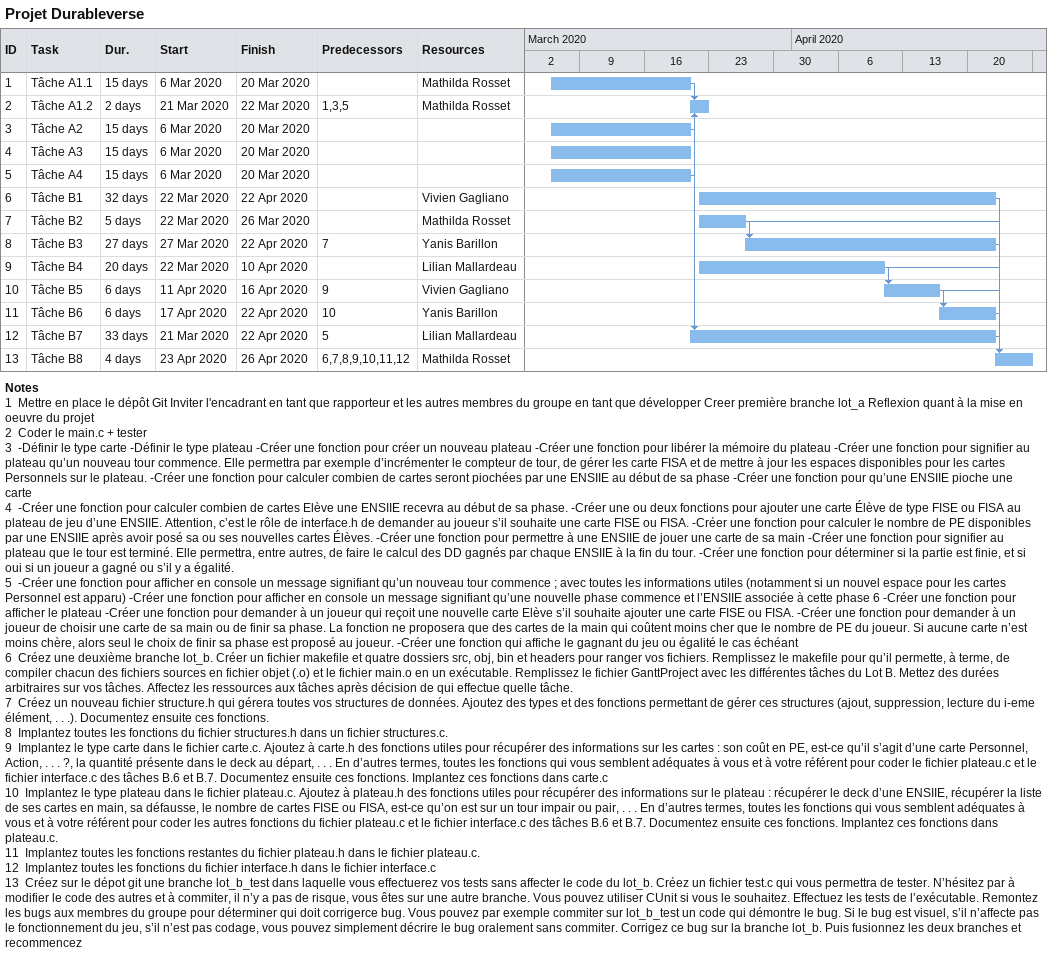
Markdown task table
Projet Durableverse

| ID | Task | Duration | Start | Finish | Predecessors | Resources |
|---|---|---|---|---|---|---|
| 1 | Tâche A1.1 | 15d | 2020-03-06 | 2020-03-20 |  | Mathilda Rosset |
| 2 | Tâche A1.2 | 2d | 2020-03-21 | 2020-03-22 | 1, 3, 5 | Mathilda Rosset |
| 3 | Tâche A2 | 15d | 2020-03-06 | 2020-03-20 |  |  |
| 4 | Tâche A3 | 15d | 2020-03-06 | 2020-03-20 |  |  |
| 5 | Tâche A4 | 15d | 2020-03-06 | 2020-03-20 |  |  |
| 6 | Tâche B1 | 32d | 2020-03-22 | 2020-04-22 |  | Vivien Gagliano |
| 7 | Tâche B2 | 5d | 2020-03-22 | 2020-03-26 |  | Mathilda Rosset |
| 8 | Tâche B3 | 27d | 2020-03-27 | 2020-04-22 | 7 | Yanis Barillon |
| 9 | Tâche B4 | 20d | 2020-03-22 | 2020-04-10 |  | Lilian Mallardeau |
| 10 | Tâche B5 | 6d | 2020-04-11 | 2020-04-16 | 9 | Vivien Gagliano |
| 11 | Tâche B6 | 6d | 2020-04-17 | 2020-04-22 | 10 | Yanis Barillon |
| 12 | Tâche B7 | 33d | 2020-03-21 | 2020-04-22 | 5 | Lilian Mallardeau |
| 13 | Tâche B8 | 4d | 2020-04-23 | 2020-04-26 | 6, 7, 8, 9, 10, 11, 12 | Mathilda Rosset |

Notes
- 1: Mettre en place le dépôt Git Inviter l'encadrant en tant que rapporteur et les autres membres du groupe en tant que développer Creer première branche lot_a Reflexion quant à la mise en oeuvre du projet
- 2: Coder le main.c + tester
- 3: -Définir le type carte -Définir le type plateau -Créer une fonction pour créer un nouveau plateau -Créer une fonction pour libérer la mémoire du plateau -Créer une fonction pour signifier au plateau qu’un nouveau tour commence. Elle permettra par exemple d’incrémenter le compteur de tour, de gérer les carte FISA et de mettre à jour les espaces disponibles pour les cartes Personnels sur le plateau. -Créer une fonction pour calculer combien de cartes seront piochées par une ENSIIE au début de sa phase -Créer une fonction pour qu’une ENSIIE pioche une carte
- 4: -Créer une fonction pour calculer combien de cartes Elève une ENSIIE recevra au début de sa phase. -Créer une ou deux fonctions pour ajouter une carte Élève de type FISE ou FISA au plateau de jeu d’une ENSIIE. Attention, c’est le rôle de interface.h de demander au joueur s’il souhaite une carte FISE ou FISA. -Créer une fonction pour calculer le nombre de PE disponibles par une ENSIIE après avoir posé sa ou ses nouvelles cartes Élèves. -Créer une fonction pour permettre à une ENSIIE de jouer une carte de sa main -Créer une fonction pour signifier au plateau que le tour est terminé. Elle permettra, entre autres, de faire le calcul des DD gagnés par chaque ENSIIE à la fin du tour. -Créer une fonction pour déterminer si la partie est finie, et si oui si un joueur a gagné ou s’il y a égalité.
- 5: -Créer une fonction pour afficher en console un message signifiant qu’un nouveau tour commence ; avec toutes les informations utiles (notamment si un nouvel espace pour les cartes Personnel est apparu) -Créer une fonction pour afficher en console un message signifiant qu’une nouvelle phase commence et l’ENSIIE associée à cette phase 6 -Créer une fonction pour afficher le plateau -Créer une fonction pour demander à un joueur qui reçoit une nouvelle carte Elève s’il souhaite ajouter une carte FISE ou FISA. -Créer une fonction pour demander à un joueur de choisir une carte de sa main ou de finir sa phase. La fonction ne proposera que des cartes de la main qui coûtent moins cher que le nombre de PE du joueur. Si aucune carte n’est moins chère, alors seul le choix de finir sa phase est proposé au joueur. -Créer une fonction qui affiche le gagnant du jeu ou égalité le cas échéant
- 6: Créez une deuxième branche lot_b. Créer un fichier makefile et quatre dossiers src, obj, bin et headers pour ranger vos fichiers. Remplissez le makefile pour qu’il permette, à terme, de compiler chacun des fichiers sources en fichier objet (.o) et le fichier main.o en un exécutable. Remplissez le fichier GanttProject avec les différentes tâches du Lot B. Mettez des durées arbitraires sur vos tâches. Affectez les ressources aux tâches après décision de qui effectue quelle tâche.
- 7: Créez un nouveau fichier structure.h qui gérera toutes vos structures de données. Ajoutez des types et des fonctions permettant de gérer ces structures (ajout, suppression, lecture du i-eme élément, . . .). Documentez ensuite ces fonctions.
- 8: Implantez toutes les fonctions du fichier structures.h dans un fichier structures.c.
- 9: Implantez le type carte dans le fichier carte.c. Ajoutez à carte.h des fonctions utiles pour récupérer des informations sur les cartes : son coût en PE, est-ce qu’il s’agit d’une carte Personnel, Action, . . . ?, la quantité présente dans le deck au départ, . . . En d’autres termes, toutes les fonctions qui vous semblent adéquates à vous et à votre référent pour coder le fichier plateau.c et le fichier interface.c des tâches B.6 et B.7. Documentez ensuite ces fonctions. Implantez ces fonctions dans carte.c
- 10: Implantez le type plateau dans le fichier plateau.c. Ajoutez à plateau.h des fonctions utiles pour récupérer des informations sur le plateau : récupérer le deck d’une ENSIIE, récupérer la liste de ses cartes en main, sa défausse, le nombre de cartes FISE ou FISA, est-ce qu’on est sur un tour impair ou pair, . . . En d’autres termes, toutes les fonctions qui vous semblent adéquates à vous et à votre référent pour coder les autres fonctions du fichier plateau.c et le fichier interface.c des tâches B.6 et B.7. Documentez ensuite ces fonctions. Implantez ces fonctions dans plateau.c.
- 11: Implantez toutes les fonctions restantes du fichier plateau.h dans le fichier plateau.c.
- 12: Implantez toutes les fonctions du fichier interface.h dans le fichier interface.c
- 13: Créez sur le dépot git une branche lot_b_test dans laquelle vous effectuerez vos tests sans affecter le code du lot_b. Créez un fichier test.c qui vous permettra de tester. N’hésitez par à modifier le code des autres et à commiter, il n’y a pas de risque, vous êtes sur une autre branche. Vous pouvez utiliser CUnit si vous le souhaitez. Effectuez les tests de l’exécutable. Remontez les bugs aux membres du groupe pour déterminer qui doit corrigerce bug. Vous pouvez par exemple commiter sur lot_b_test un code qui démontre le bug. Si le bug est visuel, s’il n’affecte pas le fonctionnement du jeu, s’il n’est pas codage, vous pouvez simplement décrire le bug oralement sans commiter. Corrigez ce bug sur la branche lot_b. Puis fusionnez les deux branches et recommencez
